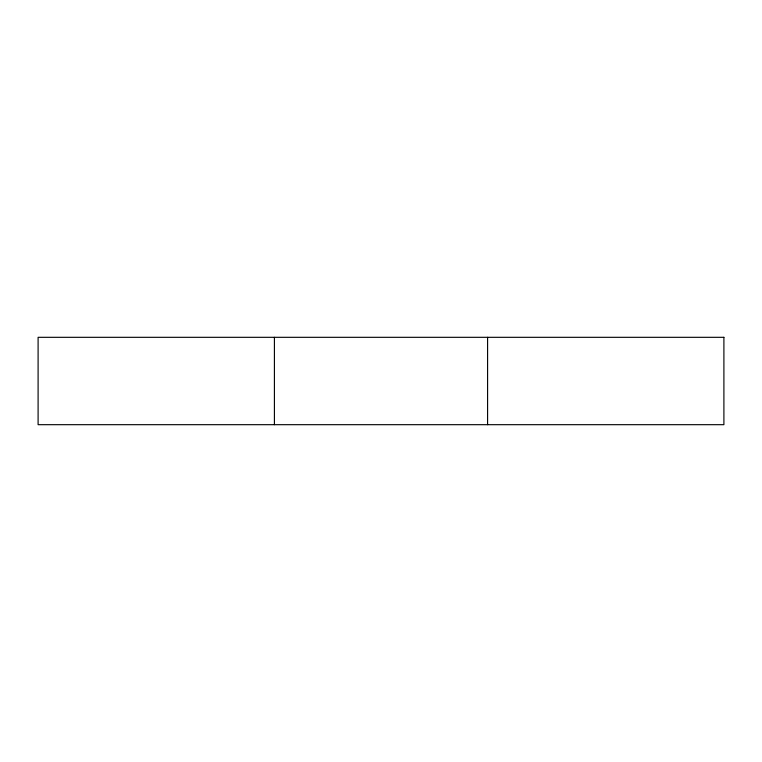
<?xml version="1.0" encoding="UTF-8"?>
<svg xmlns="http://www.w3.org/2000/svg" width="762" height="762" viewBox="0 0 762 762"><rect width="100%" height="100%" fill="white"/><g stroke="black" fill="none" stroke-linecap="round" stroke-linejoin="round"><path stroke-width="1.14" d="M487.585 337.318L487.585 424.682M274.415 337.318L274.415 424.682M723.9 337.318L38.1 337.318L38.1 424.682L723.9 424.682L723.9 337.318"/></g></svg>
